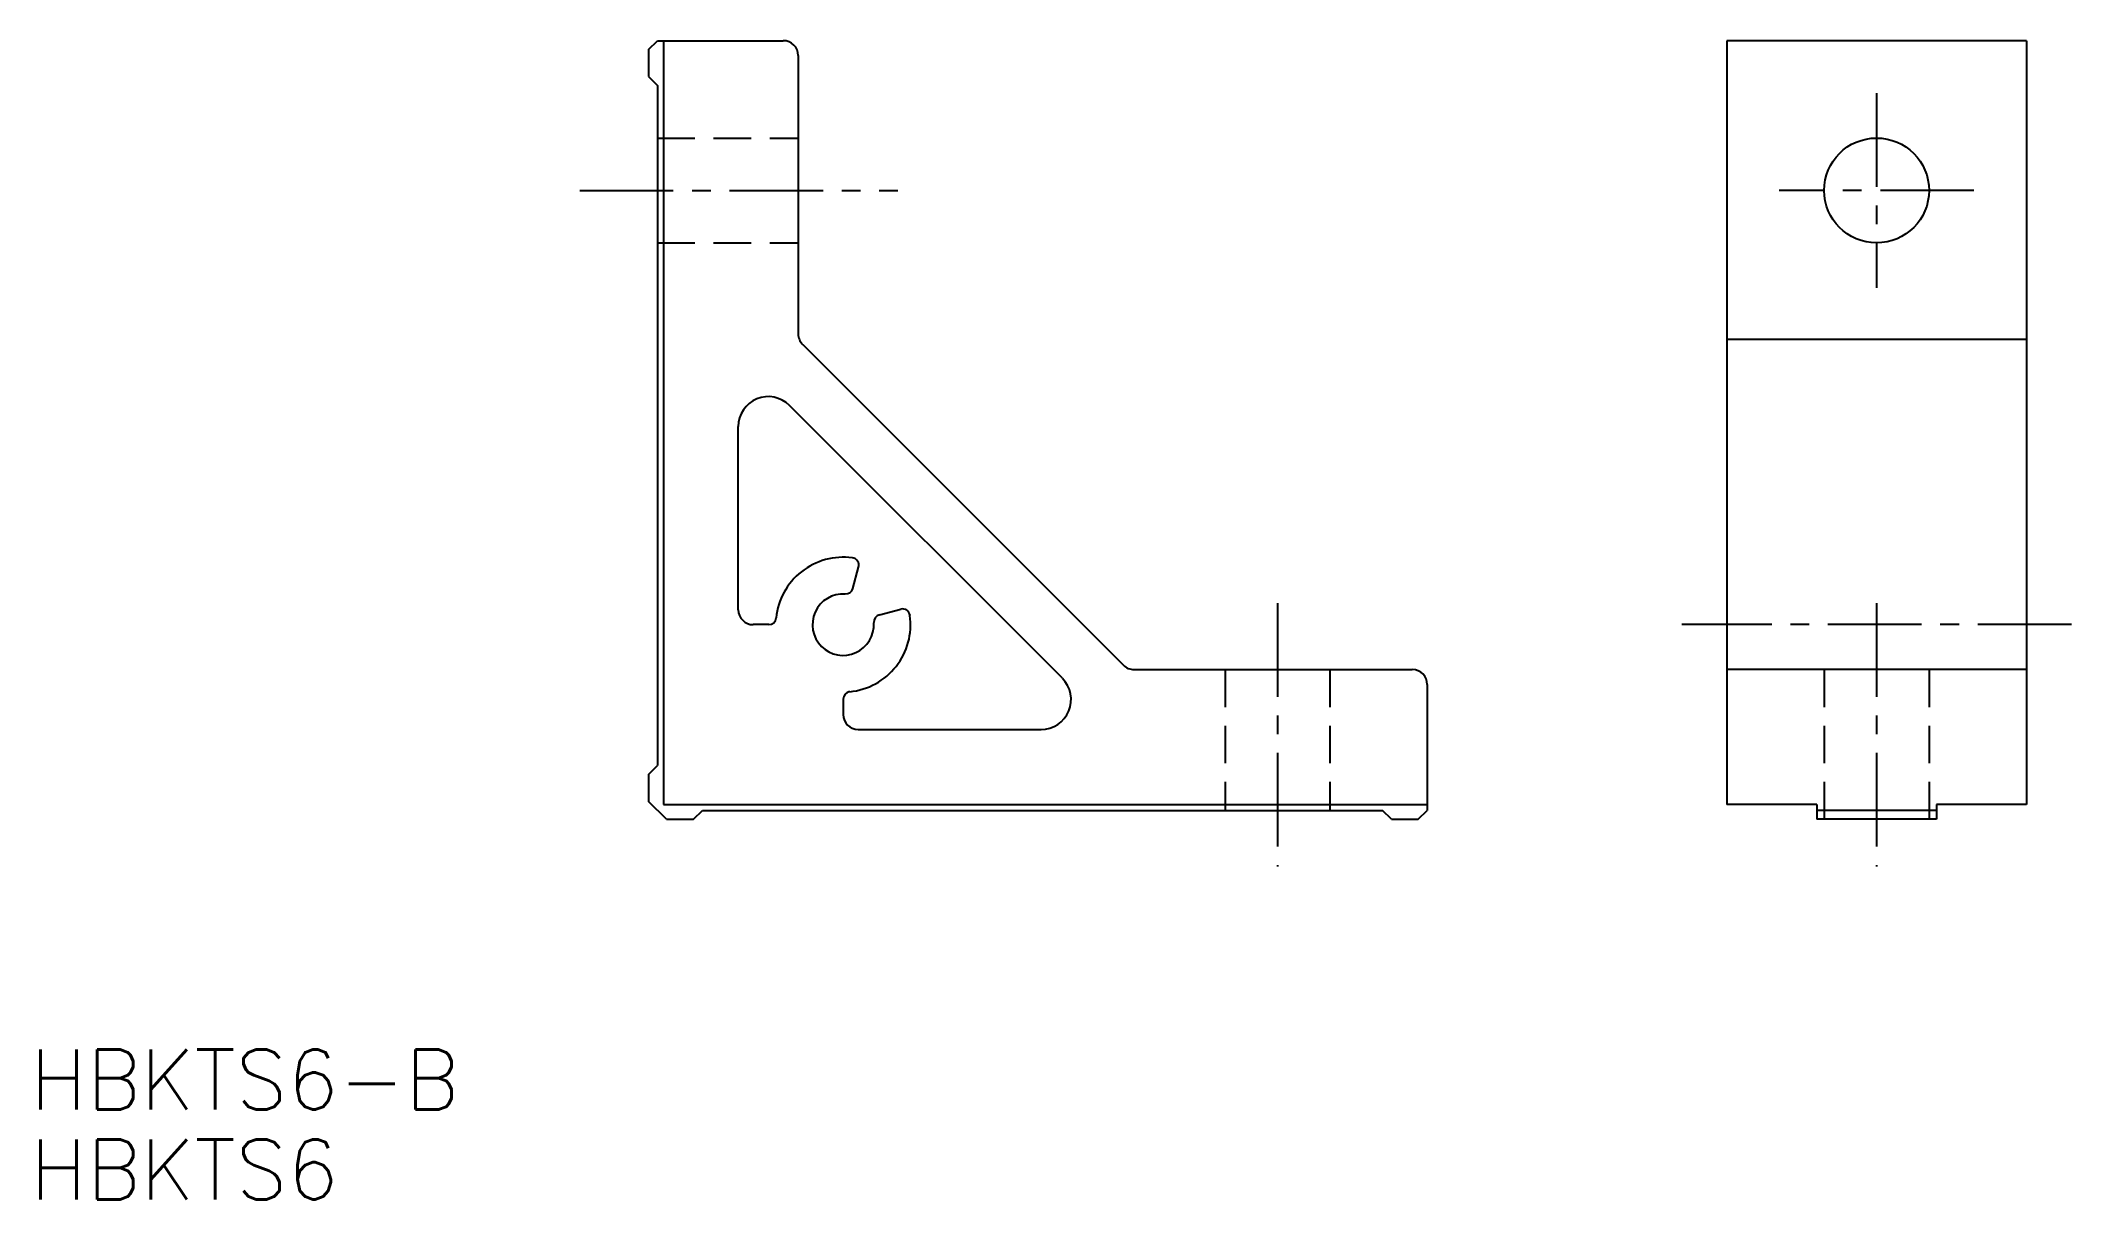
# Model space of a CAD drawing. Extents: x -54 to 82, y 134 to 212.
import ezdxf

# ---------------------------------------------------------------- set-up
doc = ezdxf.new("R2010")
doc.units = 0
doc.header["$LTSCALE"] = 5
doc.linetypes.add('CENTER', pattern=[2, 1.25, -0.25, 0.25, -0.25])
doc.linetypes.add('DASHED', pattern=[0.75, 0.5, -0.25])
doc.layers.get('0').update_dxf_attribs({"linetype": 'CONTINUOUS'})
doc.layers.add('CENTER', color=1, linetype='CENTER')
doc.styles.get("Standard").update_dxf_attribs({"font": 'txt.shx', "bigfont": 'extfont2.shx'})

msp = doc.modelspace()

# ---------------------------------------------------------------- linework, layer by layer
at = {"color": 7, "linetype": 'CONTINUOUS'}
for p, q in [((-13.38, 210.95), (-12.78, 211.55)), ((-13.38, 209.15), (-12.78, 208.55)), ((-13.38, 162.55), (-12.78, 163.15)), ((-12.18, 159.55), (-13.38, 160.75)), ((-10.38, 159.55), (-9.78, 160.15)), ((36.22, 159.55), (35.62, 160.15)), ((38.02, 159.55), (38.62, 160.15))]:
    msp.add_line(p, q, dxfattribs=at)
at = {"color": 7}
for p, q in [((-12.78, 211.55), (-4.38, 211.55)), ((-12.38, 211.55), (-12.38, 160.55)), ((-13.38, 210.95), (-13.38, 209.15)), ((-3.38, 210.55), (-3.38, 191.97)), ((-12.78, 208.55), (-12.78, 163.15)), ((-3.08, 191.26), (18.33, 169.85)), ((14.26, 168.97), (-3.96, 187.19)), ((-7.38, 173.55), (-7.38, 185.78)), ((0.27, 174.97), (0.65, 176.39)), ((2.04, 173.2), (3.46, 173.58)), ((-5.35, 172.55), (-6.38, 172.55)), ((19.04, 169.55), (37.62, 169.55)), ((38.62, 168.55), (38.62, 160.15)), ((-0.38, 167.58), (-0.38, 166.55)), ((0.62, 165.55), (12.84, 165.55)), ((-13.38, 162.55), (-13.38, 160.75)), ((-12.38, 160.55), (38.62, 160.55)), ((-9.78, 160.15), (35.62, 160.15)), ((-12.18, 159.55), (-10.38, 159.55)), ((36.22, 159.55), (38.02, 159.55))]:
    msp.add_line(p, q, dxfattribs=at)
for p, q in [((78.62, 211.55), (58.62, 211.55)), ((58.62, 211.55), (58.62, 160.55)), ((78.62, 211.55), (78.62, 160.55)), ((78.62, 191.59), (58.62, 191.59)), ((78.62, 169.55), (58.62, 169.55)), ((78.62, 169.55), (58.62, 169.55)), ((64.62, 160.55), (58.62, 160.55)), ((64.62, 160.55), (64.62, 159.55)), ((72.62, 160.15), (64.62, 160.15)), ((72.62, 160.55), (72.62, 159.55)), ((78.62, 160.55), (72.62, 160.55)), ((72.62, 159.55), (64.62, 159.55))]:
    msp.add_line(p, q)
at = {"color": 3, "linetype": 'DASHED'}
for p, q in [((-12.78, 205.05), (-3.38, 205.05)), ((-12.78, 198.05), (-3.38, 198.05)), ((25.12, 169.55), (25.12, 160.15)), ((32.12, 169.55), (32.12, 160.15)), ((65.12, 169.55), (65.12, 159.55)), ((72.12, 169.55), (72.12, 159.55))]:
    msp.add_line(p, q, dxfattribs=at)
msp.add_circle((68.62, 201.55), 3.5)
at = {"color": 7}
for centre, radius, start, end in [((-4.38, 210.55), 1, 0, 90), ((-2.38, 191.97), 1, 180, 225), ((-5.38, 185.78), 2, 45, 180), ((-0.38, 172.55), 4.5, 82.1805, 174.2608), ((0.17, 176.52), 0.5, 345, 82.1805), ((-0.21, 175.1), 0.5, 266.3073, 345), ((-6.38, 173.55), 1, 180, 270), ((-0.38, 172.55), 2.05, 86.3073, 3.6923), ((3.59, 173.1), 0.5, 7.8193, 105), ((-5.35, 173.05), 0.5, 270, 354.2608), ((-0.38, 172.55), 4.5, 275.7392, 7.8192), ((2.17, 172.72), 0.5, 105, 183.6923), ((19.04, 170.55), 1, 225, 270), ((37.62, 168.55), 1, 0, 90), ((12.84, 167.55), 2, 270, 45), ((0.12, 167.58), 0.5, 95.7392, 180), ((0.62, 166.55), 1, 180, 270)]:
    msp.add_arc(centre, radius, start, end, dxfattribs=at)
at = {"layer": 'CENTER', "color": 1, "linetype": 'CENTER'}
for p, q in [((68.62, 208.05), (68.62, 195.05)), ((-17.97, 201.55), (3.26, 201.55)), ((75.12, 201.55), (62.12, 201.55)), ((28.62, 173.99), (28.62, 156.4)), ((68.62, 173.99), (68.62, 156.4)), ((81.62, 172.55), (55.62, 172.55))]:
    msp.add_line(p, q, dxfattribs=at)

# ---------------------------------------------------------------- texts
at = {"color": 7, "linetype": 'CONTINUOUS'}
for s, p in [('HBKTS6-B', (-54.65, 140.17)), ('HBKTS6', (-54.65, 134.17))]:
    msp.add_text(s, height=4, dxfattribs=at).set_placement(p)

doc.saveas('drawing.dxf')
